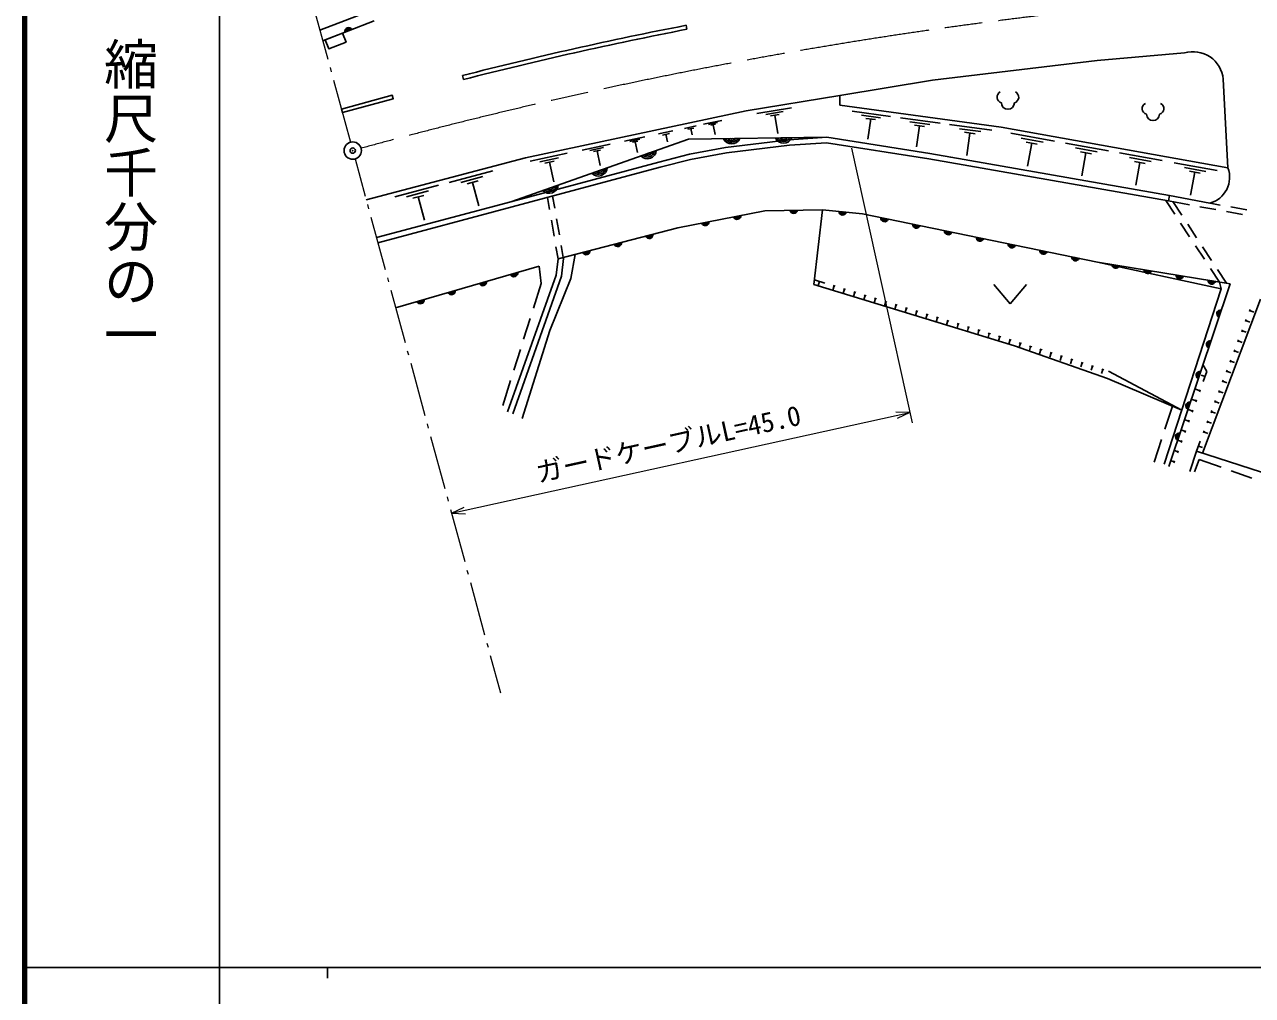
# Model space of a CAD drawing. Units: millimetres, scale not verified. Extents: x 40000 to 680000, y 20000 to 380000.
# Drawn here: x 40000 to 153431, y 202409 to 292153 of the extents above; entities that cross this region are included whole.
import ezdxf
from ezdxf.enums import TextEntityAlignment as Align

# ---------------------------------------------------------------- set-up
doc = ezdxf.new("R2010")
doc.units = ezdxf.units.MM
doc.header["$LTSCALE"] = 1000
doc.header["$PDMODE"] = 32
doc.header["$PDSIZE"] = 500
doc.linetypes.add('CHAIN', pattern=[18.5, 12, -1.5, 3.5, -1.5])
for name, color, linetype, lineweight in [('M-BGD', 7, 'Continuous', 25), ('M-BMK', 2, 'CHAIN', 13), ('M-BMK-HTXT', 7, 'Continuous', 13), ('M-BMK-SRVR', 3, 'Continuous', 25), ('M-STR-HTXT', 7, 'Continuous', 13), ('M-TTL', 2, 'Continuous', 140), ('M-TTL-BAND', 7, 'Continuous', 25)]:
    doc.layers.add(name, color=color, linetype=linetype, lineweight=lineweight)
doc.layers.add('M-OTRS', color=6, linetype='Continuous')
doc.styles.add('@ＭＳ ゴシック', font='')
doc.styles.add('ＭＳ ゴシック', font='')
doc.styles.get('@ＭＳ ゴシック').set_extended_font_data('@MS Gothic')
doc.styles.get('ＭＳ ゴシック').set_extended_font_data('MS Gothic')

msp = doc.modelspace()

# ---------------------------------------------------------------- linework, layer by layer
at = {"layer": 'M-BGD'}
for p, q in [((67291, 291625), (71950, 293430)), ((72286, 292488), (67555, 290655)), ((101109, 292083), (101180, 291718)), ((80545, 287078), (80453, 287438)), ((150734, 287103), (151171, 278899)), ((115319, 285598), (115319, 284693)), ((107651, 283935), (110845, 284459)), ((108484, 283853), (110082, 284115)), ((108919, 283706), (109717, 283837)), ((109318, 283771), (109597, 282068)), ((116466, 284134), (119991, 283654)), ((117315, 283779), (119078, 283539)), ((100975, 282559), (102053, 282788)), ((101275, 282473), (101814, 282587)), ((101544, 282530), (101667, 281955)), ((102725, 282932), (104415, 283291)), ((103171, 282909), (104017, 283089)), ((103407, 282841), (103829, 282931)), ((103618, 282886), (103810, 281985)), ((117724, 283484), (118605, 283364)), ((118165, 283424), (117909, 281544)), ((120913, 283529), (124575, 283031)), ((121795, 283160), (123626, 282911)), ((122220, 282854), (123135, 282729)), ((122677, 282792), (122412, 280838)), ((125440, 282913), (129355, 282381)), ((126383, 282519), (128341, 282253)), ((95417, 281376), (97295, 281776)), ((95913, 281351), (96852, 281551)), ((96175, 281275), (96644, 281375)), ((96409, 281325), (96623, 280324)), ((98551, 282043), (99874, 282325)), ((98919, 281937), (99581, 282078)), ((99250, 282007), (99400, 281302)), ((114115, 281735), (110621, 281499)), ((126837, 282192), (127816, 282059)), ((127326, 282125), (127043, 280037)), ((131122, 282099), (135148, 281375)), ((132080, 281649), (134093, 281287)), ((86697, 279520), (90121, 280249)), ((91526, 280548), (94094, 281094)), ((92205, 280513), (93489, 280787)), ((92562, 280410), (93204, 280547)), ((92883, 280479), (93175, 279109)), ((132535, 281291), (133542, 281110)), ((133038, 281200), (132652, 279053)), ((136148, 281195), (140141, 280476)), ((137098, 280749), (139095, 280390)), ((137550, 280393), (138548, 280213)), ((138049, 280303), (137666, 278173)), ((141141, 280296), (145103, 279584)), ((84914, 275780), (98600, 279440)), ((87602, 279474), (89313, 279838)), ((88078, 279337), (88934, 279519)), ((88506, 279428), (88895, 277602)), ((142084, 279854), (144065, 279498)), ((142532, 279501), (143522, 279323)), ((143027, 279412), (142647, 277299)), ((146215, 279384), (150177, 278671)), ((79229, 277566), (83269, 278632)), ((80310, 277563), (82330, 278096)), ((147158, 278941), (149139, 278585)), ((147606, 278588), (148596, 278410)), ((148101, 278499), (147721, 276386)), ((74191, 276237), (78252, 277308)), ((80886, 277427), (81896, 277693)), ((81391, 277560), (81960, 275406)), ((84914, 275780), (72504, 272469)), ((75278, 276234), (77308, 276770)), ((75857, 276097), (76872, 276365)), ((76364, 276231), (76935, 274065)), ((88306, 276169), (88497, 275060)), ((88978, 275187), (88785, 276297)), ((145415, 275900), (146250, 274630)), ((145772, 276345), (145682, 275853)), ((147602, 275499), (145682, 275853)), ((146068, 275792), (146902, 274522)), ((150458, 275471), (149515, 275645)), ((113724, 275041), (112917, 268128)), ((150060, 275047), (148585, 275318)), ((152519, 274594), (151044, 274866)), ((152916, 275019), (151441, 275290)), ((88667, 274075), (88922, 272597)), ((89405, 272723), (89148, 274201)), ((146799, 273794), (147623, 272541)), ((147452, 273687), (148276, 272434)), ((89091, 271611), (89282, 270502)), ((89768, 270628), (89575, 271738)), ((148173, 271706), (148997, 270452)), ((148825, 271598), (149649, 270345)), ((74271, 265977), (87535, 269816)), ((87535, 269816), (87724, 268221)), ((149546, 269617), (150381, 268347)), ((150199, 269509), (151034, 268240)), ((87724, 268221), (87003, 265925)), ((112966, 268549), (113922, 268257)), ((113444, 268403), (113327, 268021)), ((114783, 267993), (114666, 267610)), ((114687, 268022), (114879, 267964)), ((115739, 267700), (115622, 267318)), ((115643, 267729), (115835, 267671)), ((129550, 268124), (131050, 266324)), ((131050, 266324), (132550, 268124)), ((150539, 267711), (150381, 268347)), ((116695, 267407), (116578, 267025)), ((116600, 267436), (116791, 267378)), ((117651, 267114), (117534, 266732)), ((117556, 267143), (117747, 267085)), ((118608, 266821), (118490, 266439)), ((118512, 266851), (118703, 266792)), ((154178, 266766), (148803, 252548)), ((119564, 266528), (119446, 266146)), ((119468, 266558), (119659, 266499)), ((120520, 266235), (120403, 265853)), ((120424, 266265), (120615, 266206)), ((121476, 265942), (121359, 265560)), ((121380, 265972), (121572, 265913)), ((122432, 265650), (122315, 265267)), ((122336, 265679), (122528, 265620)), ((153150, 265627), (153221, 265814)), ((153185, 265721), (153559, 265579)), ((86704, 264971), (86104, 263063)), ((123388, 265357), (123271, 264974)), ((123293, 265386), (123484, 265327)), ((124344, 265064), (124227, 264681)), ((124249, 265093), (124440, 265034)), ((125300, 264771), (125183, 264388)), ((125205, 264800), (125396, 264741)), ((126257, 264478), (126139, 264095)), ((126161, 264507), (126352, 264449)), ((152795, 264692), (152866, 264879)), ((152831, 264786), (153205, 264644)), ((127213, 264185), (127096, 263802)), ((127117, 264214), (127308, 264156)), ((128169, 263892), (128052, 263510)), ((128073, 263921), (128265, 263863)), ((129125, 263599), (129008, 263217)), ((129029, 263628), (129221, 263570)), ((130081, 263306), (129964, 262924)), ((129986, 263335), (130177, 263277)), ((152441, 263757), (152512, 263944)), ((152476, 263851), (152850, 263709)), ((85805, 262109), (85206, 260201)), ((131037, 263013), (130920, 262631)), ((130942, 263043), (131133, 262984)), ((131991, 262713), (131869, 262332)), ((131896, 262744), (132086, 262683)), ((132943, 262408), (132821, 262027)), ((132848, 262438), (133039, 262377)), ((133896, 262102), (133774, 261722)), ((133800, 262133), (133991, 262072)), ((151732, 261887), (151803, 262074)), ((152086, 262822), (152157, 263009)), ((152122, 262916), (152496, 262774)), ((134848, 261797), (134726, 261416)), ((134753, 261828), (134943, 261767)), ((135800, 261492), (135678, 261111)), ((135705, 261522), (135895, 261461)), ((136752, 261186), (136630, 260805)), ((136657, 261217), (136848, 261156)), ((137609, 260911), (137800, 260850)), ((151377, 260952), (151448, 261139)), ((151413, 261046), (151787, 260904)), ((151767, 261981), (152141, 261839)), ((137705, 260881), (137582, 260500)), ((138657, 260575), (138535, 260195)), ((138562, 260606), (138752, 260545)), ((139609, 260270), (139487, 259889)), ((139514, 260301), (139704, 260239)), ((146898, 256495), (140141, 260099)), ((149227, 260088), (148858, 260739)), ((149227, 260088), (148886, 259148)), ((151023, 260017), (151094, 260204)), ((151058, 260111), (151432, 259969)), ((84906, 259247), (84185, 256951)), ((146898, 256495), (140037, 259434)), ((149057, 259618), (148681, 259755)), ((150668, 259082), (150739, 259269)), ((150704, 259176), (151078, 259034)), ((148238, 257362), (147862, 257499)), ((148579, 258302), (148203, 258439)), ((148614, 258396), (148545, 258208)), ((150314, 258147), (150385, 258334)), ((150349, 258240), (150723, 258099)), ((146036, 256865), (145353, 254756)), ((147897, 256422), (147521, 256559)), ((147932, 256516), (147863, 256328)), ((148273, 257456), (148204, 257268)), ((149605, 256277), (149676, 256464)), ((149640, 256370), (150014, 256229)), ((149959, 257212), (150030, 257399)), ((149995, 257305), (150369, 257164)), ((147556, 255482), (147180, 255619)), ((147591, 255576), (147522, 255388)), ((149250, 255342), (149321, 255529)), ((149286, 255435), (149660, 255294)), ((147215, 254542), (146839, 254679)), ((147250, 254636), (147181, 254448)), ((148896, 254407), (148967, 254594)), ((148931, 254500), (149305, 254358)), ((145044, 253805), (144361, 251697)), ((146874, 253602), (146498, 253738)), ((146908, 253696), (146840, 253508)), ((148258, 252724), (148612, 253659)), ((148435, 253191), (148809, 253049)), ((146192, 251722), (145816, 251858)), ((146533, 252662), (146157, 252798)), ((146567, 252756), (146499, 252568)), ((148507, 251949), (148071, 250805)), ((150532, 251233), (148507, 251949)), ((146226, 251816), (146158, 251628)), ((153360, 250233), (151474, 250899))]:
    msp.add_line(p, q, dxfattribs=at)
for points in [[(67776, 290741), (69384, 291364), (69705, 290534), (68097, 289911)], [(69273, 284341), (73974, 285621), (74062, 285300), (69360, 284021)]]:
    msp.add_lwpolyline(points, close=True, dxfattribs=at)
for points in [[(115319, 285598), (123874, 287010), (139098, 288819), (147146, 289536)], [(71555, 275956), (86292, 279842), (106662, 284179), (115319, 285598)], [(115319, 284693), (130231, 282666), (151171, 278899)], [(84914, 275780), (101321, 281558), (114115, 281735)], [(98600, 279440), (101415, 280175), (104763, 280785), (110621, 281499)], [(114115, 281735), (123619, 280244), (125567, 279891), (145772, 276345), (149508, 275643)], [(72633, 271986), (85043, 275297), (98728, 278957), (101523, 279686), (104838, 280290), (110668, 281001), (114093, 281232), (123536, 279751), (125479, 279398), (145682, 275853)], [(89282, 270502), (100341, 273357), (108389, 274948), (113724, 275041), (117397, 274643), (139109, 270203), (151359, 268186), (145692, 251308)], [(84624, 256341), (89123, 269001), (89282, 270502)], [(85095, 256174), (89614, 268890), (89787, 270519), (89768, 270628)], [(85974, 255752), (88527, 263866), (90461, 268691), (90862, 270910)], [(145278, 251503), (150539, 267711), (139109, 270203)], [(112917, 268128), (131435, 262450), (140037, 259434)], [(147634, 250831), (148258, 252724), (165228, 247244)]]:
    msp.add_lwpolyline(points, dxfattribs=at)
for centre, radius, start, end in [((69940, 291521), 354, 29.97346, 192.37864), ((69940, 291521), 283, 32.1975, 190.1546), ((69940, 291521), 212, 35.94383, 186.40828), ((69940, 291521), 142, 43.65556, 178.69655), ((69940, 291521), 100, 53.97322, 168.37888), ((171262, -68178), 367028, 101.01918, 104.3246), ((171262, -68178), 366656, 101.01918, 104.3246), ((147929, 286829), 2818, 5.58449, 106.12049), ((130376, 285441), 536, 116.08703, 255.33416), ((131304, 285441), 536, 284.66584, 63.91297), ((130840, 284922), 600, 180, 360), ((143782, 284388), 536, 116.08703, 255.33416), ((144710, 284388), 536, 284.66584, 63.91297), ((144246, 283870), 600, 180, 360), ((105314, 281925), 812, 203.41149, 338.17176), ((105314, 281925), 650, 209.52728, 332.05597), ((105314, 281925), 488, 220.65997, 320.92329), ((105314, 281925), 325, 254.84926, 286.734), ((110114, 281992), 812, 203.41149, 338.17176), ((110114, 281992), 650, 209.52728, 332.05597), ((110114, 281992), 488, 220.65997, 320.92329), ((110114, 281992), 325, 254.84926, 286.734), ((97541, 280558), 812, 222.02064, 356.78091), ((97541, 280558), 650, 228.13642, 350.66512), ((97541, 280558), 488, 239.26911, 339.53243), ((97541, 280558), 325, 273.4584, 305.34314), ((93014, 278963), 812, 222.02064, 356.78091), ((93014, 278963), 650, 228.13642, 350.66512), ((93014, 278963), 488, 239.26911, 339.53243), ((93014, 278963), 325, 273.4584, 305.34314), ((148835, 278039), 2489, 285.69108, 20.20842), ((88487, 277369), 812, 222.02064, 356.78091), ((88487, 277369), 650, 228.13642, 350.66512), ((88487, 277369), 488, 239.26911, 339.53243), ((88487, 277369), 325, 273.4584, 305.34314), ((105826, 274496), 354, 199.97916, 2.38434), ((111056, 275049), 354, 189.8025, 352.20768), ((111056, 275049), 283, 192.02654, 349.98364), ((111056, 275049), 212, 195.77286, 346.23731), ((111056, 275049), 142, 203.48459, 338.52558), ((111056, 275049), 100, 213.80225, 328.20792), ((115566, 274896), 354, 182.61749, 345.02267), ((115566, 274896), 283, 184.84153, 342.79863), ((115566, 274896), 212, 188.58785, 339.0523), ((115566, 274896), 142, 196.29958, 331.34057), ((115566, 274896), 100, 206.61724, 321.02291), ((102883, 273914), 354, 199.97916, 2.38434), ((102883, 273914), 283, 202.2032, 0.1603), ((102883, 273914), 212, 205.94953, 356.41398), ((102883, 273914), 142, 213.66126, 348.70225), ((102883, 273914), 100, 223.97892, 338.38459), ((105826, 274496), 283, 202.2032, 0.1603), ((105826, 274496), 212, 205.94953, 356.41398), ((105826, 274496), 142, 213.66126, 348.70225), ((105826, 274496), 100, 223.97892, 338.38459), ((119447, 274280), 354, 177.23967, 339.64485), ((119447, 274280), 283, 179.46371, 337.42081), ((119447, 274280), 212, 183.21004, 333.67449), ((119447, 274280), 142, 190.92177, 325.96276), ((119447, 274280), 100, 201.23943, 315.6451), ((122386, 273679), 354, 177.23967, 339.64485), ((122386, 273679), 283, 179.46371, 337.42081), ((122386, 273679), 212, 183.21004, 333.67449), ((122386, 273679), 142, 190.92177, 325.96276), ((122386, 273679), 100, 201.23943, 315.6451), ((97703, 272732), 354, 203.27015, 5.67533), ((97703, 272732), 283, 205.49419, 3.45129), ((97703, 272732), 212, 209.24051, 359.70496), ((97703, 272732), 142, 216.95224, 351.99323), ((97703, 272732), 100, 227.26991, 341.67557), ((125325, 273078), 354, 177.23967, 339.64485), ((125325, 273078), 283, 179.46371, 337.42081), ((125325, 273078), 212, 183.21004, 333.67449), ((125325, 273078), 142, 190.92177, 325.96276), ((125325, 273078), 100, 201.23943, 315.6451), ((128264, 272476), 354, 177.23967, 339.64485), ((128264, 272476), 283, 179.46371, 337.42081), ((128264, 272476), 212, 183.21004, 333.67449), ((128264, 272476), 142, 190.92177, 325.96276), ((128264, 272476), 100, 201.23943, 315.6451), ((91893, 271232), 354, 203.27015, 5.67533), ((91893, 271232), 283, 205.49419, 3.45129), ((91893, 271232), 212, 209.24051, 359.70496), ((91893, 271232), 142, 216.95224, 351.99323), ((91893, 271232), 100, 227.26991, 341.67557), ((94798, 271982), 354, 203.27015, 5.67533), ((94798, 271982), 283, 205.49419, 3.45129), ((94798, 271982), 212, 209.24051, 359.70496), ((94798, 271982), 142, 216.95224, 351.99323), ((94798, 271982), 100, 227.26991, 341.67557), ((131203, 271875), 354, 177.23967, 339.64485), ((131203, 271875), 283, 179.46371, 337.42081), ((131203, 271875), 212, 183.21004, 333.67449), ((131203, 271875), 142, 190.92177, 325.96276), ((131203, 271875), 100, 201.23943, 315.6451), ((134142, 271274), 354, 177.23967, 339.64485), ((134142, 271274), 283, 179.46371, 337.42081), ((134142, 271274), 212, 183.21004, 333.67449), ((134142, 271274), 142, 190.92177, 325.96276), ((134142, 271274), 100, 201.23943, 315.6451), ((137082, 270673), 354, 177.23967, 339.64485), ((137082, 270673), 283, 179.46371, 337.42081), ((137082, 270673), 212, 183.21004, 333.67449), ((137082, 270673), 142, 190.92177, 325.96276), ((137082, 270673), 100, 201.23943, 315.6451), ((140803, 269979), 354, 179.44555, 341.85072), ((140803, 269979), 283, 181.66958, 339.62669), ((85211, 269200), 354, 204.93808, 7.34326), ((85211, 269200), 283, 207.16212, 5.11922), ((85211, 269200), 212, 210.90845, 1.3729), ((85211, 269200), 142, 218.62018, 353.66117), ((85211, 269200), 100, 228.93784, 343.3435), ((140803, 269979), 212, 185.41591, 335.88036), ((140803, 269979), 142, 193.12764, 328.16863), ((140803, 269979), 100, 203.4453, 317.85097), ((143763, 269492), 354, 179.44555, 341.85072), ((143763, 269492), 283, 181.66958, 339.62669), ((143763, 269492), 212, 185.41591, 335.88036), ((143763, 269492), 142, 193.12764, 328.16863), ((143763, 269492), 100, 203.4453, 317.85097), ((146723, 269004), 354, 179.44555, 341.85072), ((146723, 269004), 283, 181.66958, 339.62669), ((146723, 269004), 212, 185.41591, 335.88036), ((146723, 269004), 142, 193.12764, 328.16863), ((146723, 269004), 100, 203.4453, 317.85097), ((82329, 268366), 354, 204.93808, 7.34326), ((82329, 268366), 283, 207.16212, 5.11922), ((82329, 268366), 212, 210.90845, 1.3729), ((82329, 268366), 142, 218.62018, 353.66117), ((82329, 268366), 100, 228.93784, 343.3435), ((149683, 268517), 354, 179.44555, 341.85072), ((149683, 268517), 283, 181.66958, 339.62669), ((149683, 268517), 212, 185.41591, 335.88036), ((149683, 268517), 142, 193.12764, 328.16863), ((149683, 268517), 100, 203.4453, 317.85097), ((76566, 266698), 354, 204.93808, 7.34326), ((76566, 266698), 283, 207.16212, 5.11922), ((76566, 266698), 212, 210.90845, 1.3729), ((76566, 266698), 142, 218.62018, 353.66117), ((76566, 266698), 100, 228.93784, 343.3435), ((79447, 267532), 354, 204.93808, 7.34326), ((79447, 267532), 283, 207.16212, 5.11922), ((79447, 267532), 212, 210.90845, 1.3729), ((79447, 267532), 142, 218.62018, 353.66117), ((79447, 267532), 100, 228.93784, 343.3435), ((150486, 265418), 354, 80.2368, 242.64198), ((150486, 265418), 283, 82.46084, 240.41794), ((150486, 265418), 212, 86.20716, 236.67161), ((150486, 265418), 142, 93.91889, 228.95988), ((150486, 265418), 100, 104.23656, 218.64222), ((149531, 262574), 354, 80.2368, 242.64198), ((149531, 262574), 283, 82.46084, 240.41794), ((149531, 262574), 212, 86.20716, 236.67161), ((149531, 262574), 142, 93.91889, 228.95988), ((149531, 262574), 100, 104.23656, 218.64222), ((148577, 259730), 354, 80.2368, 242.64198), ((148577, 259730), 283, 82.46084, 240.41794), ((148577, 259730), 212, 86.20716, 236.67161), ((148577, 259730), 142, 93.91889, 228.95988), ((148577, 259730), 100, 104.23656, 218.64222), ((147622, 256886), 354, 80.2368, 242.64198), ((147622, 256886), 283, 82.46084, 240.41794), ((147622, 256886), 212, 86.20716, 236.67161), ((147622, 256886), 142, 93.91889, 228.95988), ((147622, 256886), 100, 104.23656, 218.64222), ((146667, 254042), 354, 80.2368, 242.64198), ((146667, 254042), 283, 82.46084, 240.41794), ((146667, 254042), 212, 86.20716, 236.67161), ((146667, 254042), 142, 93.91889, 228.95988), ((146667, 254042), 100, 104.23656, 218.64222)]:
    msp.add_arc(centre, radius, start, end, dxfattribs=at)
at = {"layer": 'M-BMK'}
msp.add_arc((185292, -136613), 432670, 95.75764, 105.30441, dxfattribs=at)
at = {"layer": 'M-BMK-HTXT'}
for p, q in [((66707, 293767), (68021, 288943)), ((68231, 288171), (68336, 287785)), ((68546, 287013), (70108, 281273)), ((70528, 279729), (71468, 276278)), ((71678, 275506), (71783, 275120)), ((71993, 274348), (73306, 269523)), ((73516, 268751), (73621, 268365)), ((73832, 267593), (75145, 262769)), ((75355, 261997), (75460, 261611)), ((75670, 260839), (76983, 256015)), ((77193, 255243), (77298, 254857)), ((77508, 254085), (78821, 249260)), ((79032, 248488), (79137, 248103)), ((79347, 247331), (80660, 242506)), ((80870, 241734), (80975, 241348)), ((81185, 240576), (82498, 235752)), ((82708, 234980), (82813, 234594)), ((83024, 233822), (83963, 230371))]:
    msp.add_line(p, q, dxfattribs=at)
at = {"layer": 'M-BMK-SRVR'}
msp.add_circle((70318, 280501), 800, dxfattribs=at)
at = {"layer": 'M-OTRS'}
msp.add_point((70318, 280501), dxfattribs=at)
at = {"layer": 'M-STR-HTXT'}
for p, q in [((116395, 280715), (121989, 255324)), ((79444, 246974), (121774, 256301)), ((121774, 256301), (120486, 256337)), ((121774, 256301), (120621, 255727)), ((79444, 246974), (80597, 247548)), ((79444, 246974), (80732, 246938))]:
    msp.add_line(p, q, dxfattribs=at)
at = {"layer": 'M-TTL'}
msp.add_line((40000, 380000), (40000, 20000), dxfattribs=at)
at = {"layer": 'M-TTL-BAND'}
for p, q in [((58000, 370000), (58000, 20000)), ((40000, 205000), (579000, 205000)), ((68000, 205000), (68000, 204000))]:
    msp.add_line(p, q, dxfattribs=at)

# ---------------------------------------------------------------- texts
at = {"layer": 'M-STR-HTXT', "style": 'ＭＳ ゴシック'}
msp.add_text('ガードケーブルL=45.0', height=1833, rotation=12.425, dxfattribs=at).set_placement((99785, 251968), align=Align.BOTTOM_CENTER)
at = {"layer": 'M-TTL-BAND', "style": '@ＭＳ ゴシック'}
msp.add_text('縮尺千分の一', height=3666, rotation=270, dxfattribs=at).set_placement((49777, 261030), align=Align.MIDDLE_RIGHT)

doc.saveas('drawing.dxf')
